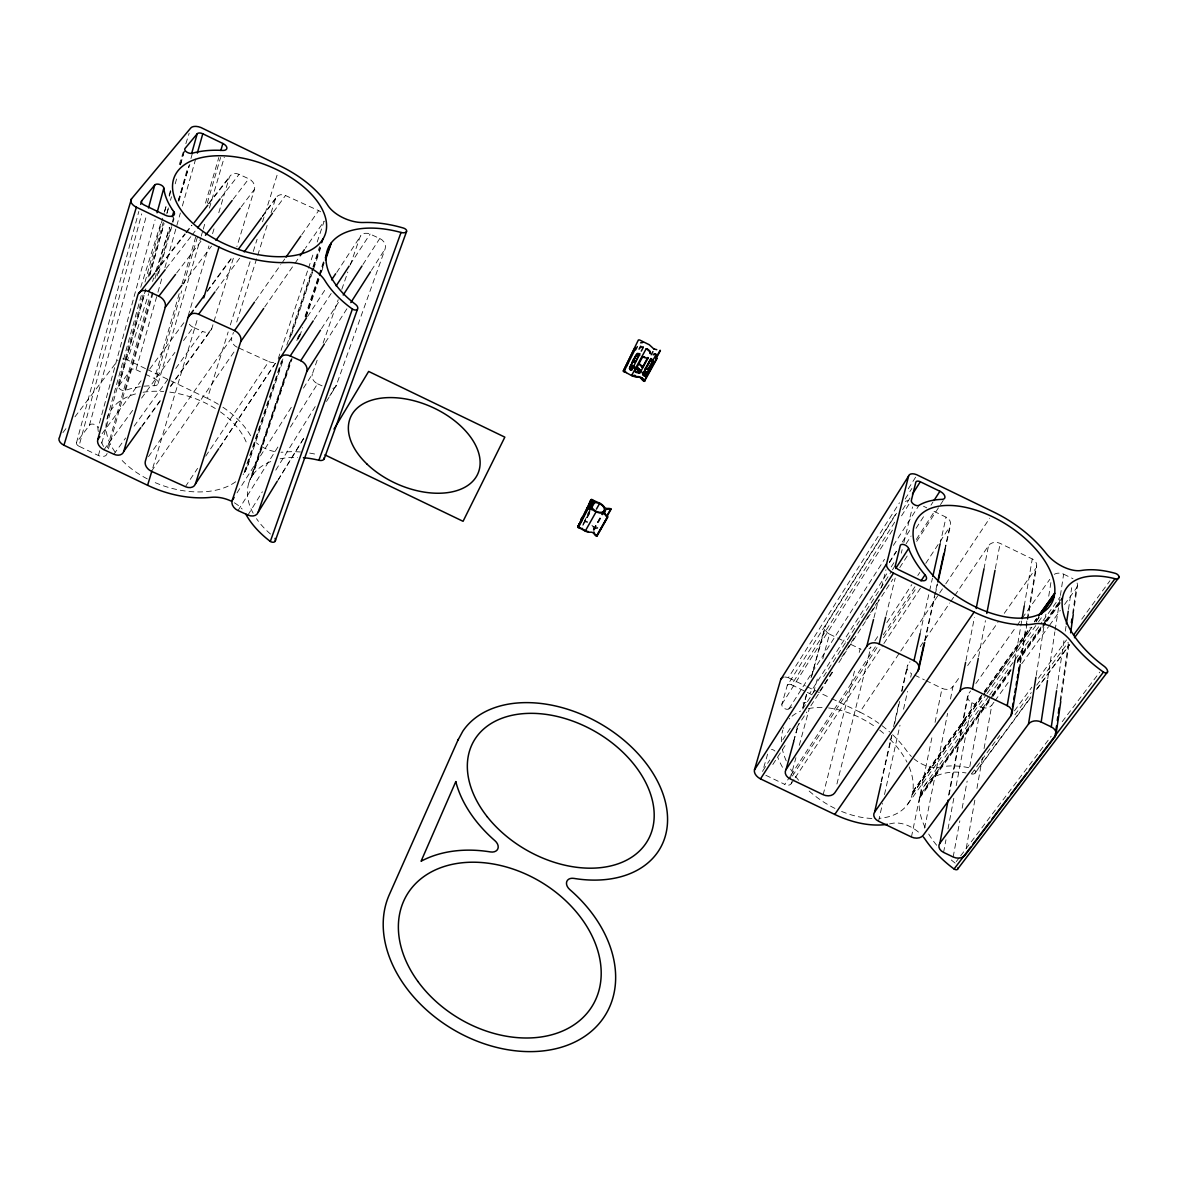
<?xml version="1.0" encoding="UTF-8"?>
<svg xmlns="http://www.w3.org/2000/svg" width="1178" height="1178" viewBox="0 0 1178 1178"><rect width="100%" height="100%" fill="white"/><g stroke="black" fill="none" stroke-linecap="round" stroke-linejoin="round"><path stroke-width="0.75" stroke-dasharray="5 3.75" d="M1060.171 700.571L1068.505 642.584M1072.672 613.591L1076.324 588.22A8.658 6.877 6.3 0 0 1077.104 583.007M1060.73 701.632L1069.05 643.674M1073.217 614.695L1077.369 585.702M1056.843 688.953L1064.264 638.343M1065.324 631.114L1066.105 625.695M1068.49 609.424L1071.671 587.734M1047.728 678.749L1054.855 631.864M1055.135 630.068L1063.631 574.157A8.658 6.877 6.5 0 0 1054.06 574.408M1036.213 675.436L1043.899 626.814M1044.179 625.003L1045.902 614.194M1048.744 596.186L1051.306 579.974M925.098 827.427A73.684 44.97 36.1 0 1 919.517 798.257L920.195 795.003L990.919 696.743M1020.03 661.815L1025.758 627.727M1026.053 625.945L1026.966 620.556M1027.26 618.759L1035.698 568.532A8.629 6.906 7.4 0 0 1032.252 558.961L1000.137 543.382A8.614 6.935 8.4 0 0 988.519 545.679L954.857 595.42M1020.472 662.831L1036.699 566M909.151 766.893A73.124 45.618 33.6 0 1 912.788 791.454L912.111 794.708A73.124 45.618 33.6 0 1 879.274 818.327M1014.95 660.387L1020.516 627.786M1020.825 625.974L1021.753 620.541M1024.212 606.052L1032.252 558.961M966.284 848.116L975.001 799.273M976.945 788.406L982.437 757.645M984.057 748.604L991.802 705.18L993.952 702.221M953.179 856.995L959.834 820.86M962.161 808.211L967.153 781.102M969.803 766.642L980.788 707.006A8.217 6.288 9.9 0 0 991.802 705.18M978.624 656.588L985.441 620.644M995.351 568.547L1000.137 543.382M943.578 852.401L945.978 839.767M948.01 828.959L953.812 798.301M956.197 785.667L971.879 702.721A8.202 6.302 10.1 0 1 968.463 693.93L970.569 690.956M948.57 795.238L967.565 696.227M949.144 794.708L968.463 693.93M965.96 660.534L974.427 617.463M983.939 569.003L988.519 545.679M924.612 828.149L947.613 713.367M950.484 699.025L953.002 686.479L960.32 676.025M911.448 836.998L932.461 734.91M935.052 722.379L942.047 688.35A8.187 6.317 10.9 0 0 953.002 686.479M924.671 640.611L937.187 583.743M944.623 549.979L949.718 526.875A8.585 6.98 10.2 0 0 946.067 517.186L933.182 510.943M925.069 640.685L934.846 596.259M935.229 594.492L937.585 583.832M945.006 550.067L950.484 525.197M878.552 821.228L882.528 803.44M884.501 794.561L899.992 725.206M903.57 709.2L907.546 691.412M910.712 677.188L911.507 673.625A8.172 6.332 11.8 0 1 907.943 664.76L909.99 661.741M920.003 633.808L929.221 592.549M929.619 590.752L932.431 578.192M940.059 544.103L946.067 517.186M881.129 781.647L891.584 735.499M893.587 726.62L898.814 703.546M901.626 691.133L907.251 666.277M881.453 781.883L891.893 735.735M894.706 723.321L899.918 700.247M901.936 691.383L907.943 664.76M886.077 615.461L895.192 578.089M901.273 553.174L902.142 549.625M903.865 542.498L912.552 506.923M836.925 784.003L870.91 646.913A8.158 6.376 13.3 0 1 868.996 648.725M873.958 617.714L878.405 599.941M881.512 587.498L885.959 569.725M823.172 794.694L855.169 668.427M859.218 652.421L860.117 648.872L847.232 642.658M76.496 442.751L138.813 211.466M107.08 453.442A6.435 4.064 18.2 0 1 98.378 455.518L78.97 446.226L141.728 213.851M78.97 446.226A4.344 2.739 17.8 0 1 76.806 442.103L89.484 425.17L146.587 215.044M790.173 778.879L795.93 757.69M799.288 745.335L809.36 708.258M813.674 692.369L817.988 676.481M822.789 658.826L829.503 634.117A8.143 6.391 14.3 0 1 825.749 625.135L896.517 513.284M98.304 431.619A82.637 51.714 19.7 0 1 97.921 428.718L155.098 219.844M793.589 741.198L797.948 725.339M802.792 707.728L806.68 693.636M811.038 677.777L825.086 626.681M793.781 741.389L798.625 723.778M802.984 707.934L807.342 692.075M811.701 676.216L825.749 625.135M107.183 418.337L142.067 292.674M145.012 282.057L164.169 213.027M164.67 211.26L166.628 204.177M169.087 195.327L171.06 188.244M98.378 455.518L99.85 450.217M101.809 443.149L143.598 292.939M148.016 277.036L163.256 222.244M118.669 386.34L146.308 287.123M149.753 274.724L164.066 223.334M167.026 212.703L168.513 207.402M170.486 200.304L171.473 196.77M180.352 164.876L184.799 148.929M140.3 386.693A82.578 51.685 19.7 0 0 126.635 389.977L125.693 390.33A4.403 2.695 18.7 0 1 120.377 389.432A4.403 2.695 18.7 0 1 118.949 385.795L145.586 290.127M149.532 275.961L163.845 224.586M166.805 213.954L168.778 206.872M175.198 183.842L177.171 176.759M180.632 164.36L184.578 150.18M107.434 447.817L149.989 296.193M154.936 278.553L169.293 227.428M108.45 448.803L152.58 291.864M157.042 275.991L171.914 223.098M172.415 221.906L174.403 214.278M178.364 200.746L187.788 167.247M125.693 390.33L153.081 293.013M158.559 273.561L172.503 224.011M173.004 222.244L174.005 218.696M178.982 201.011L188.951 165.612M190.939 158.544L192.426 153.228M118.949 385.795L130.773 369.98A4.152 2.518 18.9 0 1 136.015 369.671L157.44 293.97M157.94 292.218L162.431 276.374M164.92 267.568L180.367 212.997M182.369 205.959L195.828 158.426M767.585 754.126L762.814 770.81L769.794 759.987M789.54 708.42L788.862 708.891A4.3 2.68 32.1 0 1 784.136 708.258A4.3 2.68 32.1 0 1 781.868 704.238L787.228 685.537L897.165 511.738M143.981 386.222A82.578 51.685 19.7 0 1 151.594 385.751L154.097 385.751A6.126 3.74 19.2 0 0 158.176 383.071A6.126 3.74 19.2 0 0 154.524 378.58L180.028 290.863M182.06 283.839L196.343 234.731M205.517 203.146L218.784 157.543M154.097 385.751L181.721 290.922M183.768 283.898L197.58 236.483M207.299 203.117L220.595 157.454M158.132 383.439L200.702 237.882M201.217 236.13L202.749 230.873M203.264 229.106L205.311 222.097M209.419 208.064L224.291 157.204M188.185 315.807L208.948 245.922M212.57 233.686L214.131 228.444M218.799 212.717L229.18 177.775A8.761 7.068 40.6 0 1 239.09 174.344L248.779 178.776A8.761 7.083 40.3 0 1 254.477 189.319L236.866 246.732M152.845 467.784L197.992 317.162M170.427 386.251L211.79 328.529L213.395 323.302M213.925 321.565L234.201 255.435M218.342 404.319A82.593 51.685 19.7 0 0 207.446 398.4L228.164 331.946M230.343 324.951L250.531 260.264M253.255 251.518L257.084 239.281M262.532 221.803L277.802 172.842M140.712 287.255L161.077 222.48M164.39 211.966L166.584 204.972M169.337 196.211L171.001 190.969M179.262 164.699L183.105 152.448M185.859 143.687L189.172 133.188M148.516 456.652L231.801 337.63L233.435 332.417M236.719 322.021L267.288 224.895M271.102 212.762L275.475 198.891A8.717 7.097 39.1 0 1 285.488 195.504L318.649 210.626A8.688 7.112 38 0 1 320.593 211.79M145.512 368.626L127.592 359.997L148.708 293.646M152.595 281.424L153.7 277.934M155.923 270.94L169.809 227.295M178.143 201.099L189.805 164.434M278.229 358.73L307.885 269.88M308.474 268.128L313.701 252.445M317.191 241.991L324.171 221.096L305.397 248.205M244.199 472.142L281.616 360.718M286.828 345.11L312.347 268.79M312.921 267.053L319.577 246.644M245.127 471.553L283.088 358.436M289.464 339.382L313.245 268.304M313.554 266.994L320.195 247.513M247.674 465.943L283.309 359.526M291.481 335.097L320.681 247.881M248.897 482.744L290.436 359.629M296.856 340.56L298.623 335.362M305.058 316.278L323.773 260.794M253.167 513.225A73.419 46.605 22.5 0 1 251.194 477.517L290.937 359.732M297.96 338.955L300.302 332.019M305.558 316.44L323.685 262.738M251.812 476.457L291.57 358.701M298.446 338.984L300.92 331.003M305.603 317.147L324.171 262.812M251.194 477.517L252.946 474.734L292.115 358.775M299.727 336.275L302.643 327.617M306.147 317.235L320.769 273.959M321.358 272.236L323.7 265.315M303.482 388.092L312.288 374.221L317.707 358.627M323.125 343.048L338.189 299.742M341.811 289.346L347.834 272.015M350.249 265.094L359.894 237.382A8.658 7.142 36.1 0 1 370.083 234.083L379.772 238.501A8.644 7.142 35.7 0 1 385.132 248.882L336.363 385.177L329.678 396.029M593.27 529.879L602.591 513.343M594.036 530.085L594.08 529.997A6.921 4.197 27.6 0 1 597.791 528.23M587.262 514.668L589.751 510.221M584.303 521.206L590.134 510.81M583.11 523.886L590.605 510.516M582.874 524.961L590.369 511.591M582.948 525.314L592.107 508.97M593.182 530.056L602.488 513.579M593.962 530.262L604.093 512.312M278.155 479.77L304.881 436.346M277.802 480.565L303.571 438.687M326.468 401.462L336.01 385.957M244.553 472.511L245.392 471.112A74.199 46.428 19.7 0 0 249.176 456.313M247.94 515.051L262.355 491.8M275.799 470.11L315.203 406.572M238.03 510.56L278.759 445.623M290.392 427.084L317.545 383.792A8.231 6.508 33.3 0 1 312.288 374.221M784.636 677.055A8.084 4.977 31.8 0 1 788.347 677.748L899.462 502.785M908.267 488.826L916.101 476.427M905.131 499.016L911.89 488.458M237.043 492.846L291.761 406.572M787.228 685.537A4.049 2.503 31.9 0 1 791.542 684.816L895.736 520.514M902.613 509.662L910.476 497.263M781.868 704.238L892.718 529.732M901.553 515.831L909.401 503.477M325.364 342.489L347.908 307.193M371.423 270.366L385.132 248.882M788.862 708.891L884.501 559.3M893.366 545.429L919.002 505.333M889.375 562.112L896.311 551.304M902.26 542.042L911.183 528.142M889.346 562.672L896.532 551.319M791.542 684.816L809.669 693.533L887.225 573.097M891.201 566.927L894.176 562.289M906.118 543.765L911.08 536.049M916.057 528.318L924.008 515.979M930.973 505.171L932.961 502.078M782.752 739.887L791.734 725.987M802.704 708.979L815.662 688.894M823.643 676.525L841.593 648.71M842.594 647.164L891.451 571.418M892.453 569.872L895.442 565.234M321.476 328.633L339.264 301.126M362.971 264.476L379.772 238.501M916.263 539.509L935.244 510.162M819.8 691.044L832.802 670.974M841.784 657.088L854.772 637.033M865.771 620.055L876.756 603.077M899.742 567.59L907.723 555.236M916.72 541.35L943.696 499.678M772.842 764.493L786.845 742.862M796.843 727.415L806.856 711.968M810.862 705.784L832.861 671.799M838.869 662.537L892.895 579.12M314.202 319.385L331.165 293.499M350.131 264.549L370.083 234.083M874.901 640.832L878.891 634.751M886.872 622.602L911.816 584.612M917.795 575.497L919.797 572.464M925.775 563.349L949.718 526.875M765.833 775.301L784.813 784.401L789.834 776.758M790.836 775.242L876.285 645.456M883.309 634.78L916.484 584.391M792.396 776.022L877.448 647.016M883.515 637.799L916.926 587.115M219.668 447.257L275.196 363.31M219.874 447.257L275.416 363.295M307.576 316.558L326.571 287.476M336.746 272.398L360.762 235.733M791.204 783.782L794.222 779.218M795.224 777.686L882.882 645.073M883.883 643.541L922.168 585.613M185.388 486.676L197.58 468.373M205.708 456.166L268.731 361.587A8.261 6.479 34.8 0 0 275.431 361.837M831.801 698.613L859.866 712.101L899.742 652.568M900.772 651.036L938.601 594.551M939.632 593.02L944.741 585.392M945.757 583.861L989.726 518.217M920.195 646.678L949.762 602.959M950.779 601.443L953.841 596.922M264.711 306.957L293.926 264.785M294.971 263.268L299.138 257.246M151.447 471.288L235.158 350.308M255.567 300.611L280.791 264.623M281.851 263.121L285.002 258.615M301.818 234.628L318.649 210.626M967.653 665.57L998.002 622.279M1004.289 613.326L1035.698 568.532M975.855 683.505L1015.981 626.961M1017.041 625.474L1021.252 619.525M1022.313 618.038L1049.775 579.355M912.788 791.454L983.218 693.032M984.278 691.545L1030.161 627.418M1034.431 621.454L1036.566 618.465M912.7 791.969L983.144 693.548M984.204 692.06L1030.102 627.933M1034.372 621.969L1036.507 618.98M141.802 426.215L161.946 398.09M142.096 426.289L162.255 398.164M170.736 386.31L211.039 330.046M912.243 794.193L1031.869 627.138M1036.154 621.174L1039.349 616.698M912.111 794.708L984.764 693.268M985.824 691.78L1031.766 627.624M1036.051 621.66L1039.246 617.184M907.723 804.162L985.957 695.094M987.017 693.606L1037.391 623.383M1038.451 621.896L1042.751 615.917M113.883 454.252L125.619 437.98M134.145 426.141L168.292 378.786M175.758 368.434L202.425 331.445A8.305 6.464 36.8 0 0 211.79 328.529M924.48 785.652L988.578 696.463M989.653 694.976L1014.229 660.784M1015.289 659.312L1042 622.146M1043.075 620.659L1060.171 596.878M991.994 695.256L1011.269 668.456M1017.704 659.518L1044.488 622.308M1045.563 620.821L1062.718 596.996M919.9 796.21L991.729 696.448M992.804 694.961L1012.108 668.162M1017.468 660.711L1044.268 623.486M1045.342 621.999L1062.497 598.174M919.738 797.02L991.596 697.243M992.671 695.756L1011.976 668.957M1017.336 661.521L1045.21 622.794M1046.285 621.307L1062.379 598.969M919.517 798.257L991.405 698.48M992.48 696.993L1009.649 673.168M1017.159 662.743L1046.138 622.529M1047.213 621.042L1062.232 600.191M995.012 700.733L1008.928 681.488M1021.768 663.729L1048.508 626.711M1049.583 625.238L1060.274 610.425M1064.559 604.505L1076.324 588.22M103.958 449.746L134.071 408.427M141.596 398.09L174.948 352.355M183.547 340.545L193.221 327.263L202.425 331.445M215.986 290.51L239.885 257.849M273.546 211.834L285.488 195.504M1014.464 710.849L1031.825 687.201M1038.333 678.322L1066.546 639.89M1081.728 619.186L1109.941 580.754M971.438 773.946L999.71 735.499M1014.935 714.781L1031.251 692.605M1036.684 685.198L1068.225 642.304M207.195 290.995L233.111 255.817M262.267 216.266L276.3 197.212M102.088 433.71L141.08 380.774M149.753 369.008L184.416 321.962M207.431 291.246L233.347 256.053M262.517 216.472L275.475 198.891M971.85 774.034A5.743 3.446 35.1 0 0 975.472 772.179L1030.956 696.831M1036.404 689.439L1069.05 645.117M975.075 773.107L1030.588 697.744M1037.111 688.88L1069.771 644.543M182.885 283.986L211.525 246.114M241.269 206.798L254.477 189.319M956.256 861.633L959.569 857.26M960.674 855.802L1051.188 736.25M1062.232 721.672L1099.766 672.108M62.905 432.65L66.189 428.336M74.936 416.835L116.489 362.22M176.626 273.002L201.055 241.107M233.244 199.067L248.779 178.776M166.289 268.289L190.924 236.498M192.043 235.055L196.535 229.268M221.169 197.477L239.09 174.344M155.584 271.426L184.887 233.862M186.021 232.419L191.661 225.204M208.565 203.529L229.975 176.096M155.908 271.706L185.211 234.142M186.345 232.699L191.985 225.469M208.889 203.794L229.18 177.775M127.592 359.997L127.047 359.761A8.275 5.021 18.8 0 0 121.938 358.907M238.913 348.04L268.731 361.587M317.545 383.792L322.139 385.883M147.147 369.406L207.446 398.4M788.877 677.968L805.384 685.905M807.033 686.7L830.151 697.818M136.015 369.671L143.731 373.382M145.277 374.133L154.524 378.58M829.503 634.117L835.938 637.224M837.558 637.99L845.613 641.877M914.732 675.185L924.377 679.824M925.982 680.604L942.047 688.35M971.879 702.721L980.788 707.006M584.73 520.47L587.513 521.81M923.523 506.26L926.733 507.821M1063.631 574.157L1072.996 578.707M336.363 385.177A8.217 6.508 32.9 0 1 332.623 388.549M193.221 327.263A8.305 6.45 37.1 0 1 188.524 323.022M243.625 473.88A74.199 46.428 19.7 0 1 243.124 474.557M235.688 481.758A74.199 46.428 19.7 0 1 151.991 481.198M147.279 478.886A74.199 46.428 19.7 0 1 119.92 458.109M115.105 452.072A74.199 46.428 19.7 0 1 136.751 393.585M143.039 392.274A74.199 46.428 19.7 0 1 163.742 391.494M169.794 392.127A74.199 46.428 19.7 0 1 216.443 409.222M220.448 411.932A74.199 46.428 19.7 0 1 247.351 445.24M270.498 534.046A73.419 46.605 22.5 0 1 256.495 518.659M252.946 474.734A73.419 46.605 22.5 0 1 274.15 460.348M280.069 458.816A73.419 46.605 22.5 0 1 297.578 457.344M234.363 502.8A26.844 17.317 20.7 0 1 242.153 509.029M300.464 451.984A81.768 51.906 22.5 0 0 284.045 452.087A25.607 15.785 21.5 0 1 280.997 452.219M309.681 453.088A81.768 51.906 22.5 0 1 317.662 454.679M274.518 451.542A25.607 15.785 21.5 0 1 256.436 442.854M222.907 407.235A82.593 51.685 19.7 0 1 250.811 436.14M117.579 360.777A8.275 5.021 18.8 0 1 118.05 360.277M103.531 446.477A82.637 51.714 19.7 0 1 100.778 440.513M89.484 425.17A4.521 2.827 18.1 0 1 94.314 424.389A4.521 2.827 18.1 0 1 97.877 427.82M237.249 347.289A8.275 6.479 35.8 0 1 231.801 337.63M861.089 649.269A8.158 6.376 13.3 0 1 860.117 648.872M905.352 501.416A8.555 7.009 11.3 0 1 908.429 500.591M871.882 818.46A73.124 45.618 33.6 0 1 840.768 811.082M834.952 808.417A73.124 45.618 33.6 0 1 809.168 791.042M798.64 780.248A73.124 45.618 33.6 0 1 790.335 768.689M786.227 760.841A73.124 45.618 33.6 0 1 782.383 749.223M781.426 741.816A73.124 45.618 33.6 0 1 782.869 729.992M783.399 728.446A73.124 45.618 33.6 0 1 783.694 727.695M789.172 718.978A73.124 45.618 33.6 0 1 789.716 718.403M792.072 716.209A73.124 45.618 33.6 0 1 800.672 711.056M808.417 708.641A73.124 45.618 33.6 0 1 823.245 707.522M828.576 707.963A73.124 45.618 33.6 0 1 875.74 727.179M879.73 730.154A73.124 45.618 33.6 0 1 886.342 735.735M889.876 739.107A73.124 45.618 33.6 0 1 906.957 762.107M955.152 863.091A73.684 44.97 36.1 0 1 949.1 858.099M936.657 845.244A73.684 44.97 36.1 0 1 927.749 832.434M920.195 795.003A73.684 44.97 36.1 0 1 966.034 772.93M889.552 823.923A81.4 50.787 33.6 0 0 891.658 823.466A26.711 16.845 35.5 0 1 918.457 832.08M789.525 708.42A81.4 50.787 33.6 0 1 791.955 707.006M803.028 702.927A81.4 50.787 33.6 0 1 806.105 702.309M859.866 712.101A81.4 50.787 33.6 0 1 878.832 723.336M882.175 725.795A81.4 50.787 33.6 0 1 889.611 731.921M892.615 734.689A81.4 50.787 33.6 0 1 907.237 751.593A25.46 15.402 34.3 0 0 911.404 756.512M968.772 767.717A82.062 50.094 36.1 0 0 939.779 767.217A25.46 15.402 34.3 0 1 913.907 758.779M974.721 770.132A3.195 1.929 35.1 0 1 975.472 772.179M782.486 767.29A81.444 50.816 33.6 0 1 777.833 757.439M791.572 781.794A6.288 4.035 33.1 0 1 784.813 784.401M809.669 693.533A6.008 3.696 32.3 0 1 811.701 694.843M771.487 749.37A4.403 2.798 32.5 0 1 774.903 751.019M762.74 771.561A4.241 2.724 32.7 0 1 762.74 771.178M584.553 521.898A6.921 4.197 27.3 0 1 587.513 522.414M591.93 525.255A6.921 4.197 27.3 0 1 593.373 529.644M597.864 527.685A7.672 4.668 27.6 0 0 596.51 527.729A2.459 1.487 27.4 0 1 593.329 526.198A7.701 4.683 27.3 0 0 591.945 524.549"/><path stroke-width="1.5" d="M652.568 361.219L652.73 362.235L652.627 360.439A7.701 4.226 29.1 0 1 651.92 359.408L651.405 358.819M656.779 358.083L643.954 381.333A8.482 4.727 27.1 0 1 641.2 378.609A2.724 1.517 27 0 0 637.681 376.901A8.511 4.741 26.9 0 1 631.57 375.561L623.28 371.07L638.358 340M645.485 368.169L645.986 368.685A8.526 4.727 29 0 1 647.252 368.714M590.296 501.813L590.62 500.738L589.795 502.623M591.165 499.59L577.75 527.037L585.245 531.116A7.701 4.683 27.3 0 0 590.811 532.191A2.459 1.502 27.4 0 1 593.992 533.737A7.701 4.683 27.6 0 0 596.48 536.299L607.436 517.039A7.76 4.653 27.6 0 1 604.918 514.462A2.474 1.487 27.5 0 0 601.708 512.916A7.76 4.653 27.3 0 1 596.112 511.812L587.866 507.306L591.356 499.428L599.749 503.212A7.76 4.653 27.3 0 1 604.211 506.938A2.474 1.487 27.4 0 0 607.421 508.469A7.76 4.653 27.6 0 1 610.837 508.778L606.464 516.641M642.511 357.125L635.075 370.717L635.575 371.703A7.598 4.211 28.8 0 0 639.256 372.351L640.611 371.585L639.536 372.852M1054.207 596.304A79.412 43.571 32.6 0 1 941.855 584.317A79.412 43.571 32.6 0 1 954.077 505.656A79.412 43.571 32.6 0 1 1054.708 593.123L1054.207 596.304L1041.381 614.209M948.113 800.112L939.838 843.301A8.835 6.435 11.6 0 0 943.578 852.401L953.179 856.995A8.85 6.42 11.4 0 0 964.988 855.361L1054.943 736.81L1055.473 733.187M1055.989 729.565L1056.519 725.942M1057.299 720.509L1057.815 716.887M1058.345 713.264L1059.125 707.816M1071.376 622.647L1071.892 619.024M1056.048 734.247L1060.73 701.632M1070.611 632.807L1073.217 614.695M1054.943 736.81A9.365 7.083 8.4 0 0 1051.291 726.914L1056.578 690.764M1066.37 623.884L1068.225 611.235M939.838 843.301L1028.512 724.072A9.35 7.083 8.6 0 1 1041.161 722.026L1047.463 680.56M1028.512 724.072L1035.918 677.247M881.056 783.65L874.636 812.04A8.806 6.479 13.1 0 0 878.552 821.228L911.448 836.998A8.82 6.45 12.3 0 0 923.169 835.32L1011.004 715.635L1011.902 710.26M1012.506 706.667L1013.109 703.075M1013.713 699.496L1014.317 695.904M1014.921 692.311L1015.524 688.732M1016.113 685.14L1016.717 681.547M1017.321 677.968L1017.925 674.376M1018.528 670.783L1019.132 667.204M1012.064 713.043L1020.177 664.628M1011.004 715.635A9.321 7.112 9.4 0 0 1007.219 705.666L1014.95 660.387M1022.062 618.73L1024.212 606.052M874.636 812.04L959.982 691.044A9.306 7.142 10.3 0 1 972.468 688.924L978.27 658.384M986.811 613.458L995.012 570.343M959.982 691.044L965.607 662.331M976.179 608.496L983.939 569.003M793.781 741.389L786.035 769.573A8.761 6.538 15.4 0 0 790.173 778.879L823.172 794.694A8.776 6.508 14.5 0 0 834.716 792.912L918.015 670.827L923.891 644.16M938.365 578.413L943.843 553.527M918.811 669.104L924.686 642.452M937.968 582.05L945.006 550.067M626.784 365.74L627.609 363.487M918.015 670.827A9.277 7.186 11.9 0 0 913.981 660.725L920.003 633.808M932.829 576.395L940.059 544.103M655.439 353.886L655.748 355.167L648.283 368.714L647.031 369.274A7.466 4.138 29 0 0 645.838 369.332L645.544 367.992M786.035 769.573L866.846 646.162A9.247 7.215 13 0 1 879.127 643.924L885.635 617.228M642.437 357.405L643.438 357.243A8.511 4.683 28.8 0 0 647.164 358.068L647.767 358.716L647.871 357.523M632.66 361.248L633.116 361.911A7.362 4.079 28.8 0 1 634.324 362.117L635.472 361.764L639.919 353.503M887.402 824.305A81.4 50.787 33.6 0 1 834.76 814.44L760.502 778.879A8.482 5.463 32.7 0 1 754.48 769.867L886.578 563.894L908.591 476.045A8.761 4.741 31.1 0 1 916.499 474.631L993.82 512.106A88.394 48.519 32.6 0 1 1046.152 553.439A27.595 14.637 33.2 0 0 1081.345 570.476A89.13 47.812 34.7 0 1 1114.344 573.082L1115.36 573.362A3.475 1.826 33.9 0 1 1119.085 577.161L1074.483 637.725M866.846 646.162L873.502 619.495M140.712 204.368L141.669 200.82L154.745 185.034A4.918 2.709 19.5 0 1 159.899 184.548A4.918 2.709 19.5 0 1 163.83 188.112L163.919 188.981M148.516 207.991L154.745 185.034M631.997 369.73L631.231 369.156A7.362 4.079 28.8 0 1 630.407 368.346C629.111 365.062 629.096 371.85 631.997 369.73L639.448 354.342L639.713 355.491M633.308 359.761L635.531 361.69M635.03 370.805L635.34 372.145A8.467 4.697 28.8 0 0 638.991 372.94L639.124 372.94A1.502 1.045 -40 0 0 639.521 372.866M157.042 212.791L163.83 188.112M140.742 427.702L123.764 451.38A8.953 6.612 35.2 0 1 113.883 454.252L103.958 449.746A8.953 6.612 35.5 0 1 97.745 439.585L137.87 294.839A9.483 7.304 38.4 0 1 148.369 291.408L165.17 269.733M172.253 216.84L173.74 211.554L172.386 209.655M191.749 153.155L197.212 133.762A4.506 2.4 20.2 0 1 202.793 133.777L222.863 143.495A6.656 3.563 20.5 0 1 226.898 148.075A6.656 3.563 20.5 0 1 222.642 150.431L219.962 150.298A89.852 49.432 20.9 0 0 193.413 152.934L192.426 153.228A4.786 2.577 20 0 1 186.713 152.05A4.786 2.577 20 0 1 185.064 148.413L197.212 133.762M197.315 153.14L202.793 133.777M123.764 451.38L165.259 307.296L181.78 285.444M220.816 150.519L222.863 143.495M754.48 769.867L780.705 679.573L908.591 476.045M193.398 310.3L187.994 317.633L145.35 461.172A8.923 6.626 34.3 0 0 151.447 471.288L185.388 486.676A8.894 6.641 33.4 0 0 195.43 483.893L218.652 448.789M151.8 471.274L147.589 485.292L63.936 445.225A8.702 5.492 17.6 0 1 59.636 436.964L131.494 198.876L190.821 127.931A8.982 4.786 20.2 0 1 200.878 127.504L279.981 165.848A89.852 49.432 20.9 0 1 327.587 205.06A27.786 15.049 22.3 0 0 363.604 222.509A88.895 49.653 23.2 0 1 402.331 227.737L403.465 228.061A3.475 1.885 23.1 0 1 406.543 231.565L324.127 459.037A5.743 3.563 22.4 0 1 318.899 460.274A73.419 46.605 22.5 0 0 303.409 457.682M203.75 297.916L218.99 247.1L136.383 207.21A9.483 5.286 19.2 0 1 131.494 198.876M63.936 445.225L136.383 207.21M195.43 483.893L240.724 341.605L263.681 308.474M277.213 481.316L258.129 512.327A8.864 6.656 31.8 0 1 247.94 515.051L238.03 510.56A8.864 6.656 32 0 1 232.154 500.547L279.407 359.202L306.457 317.927M321.682 242.727L322.846 239.252M325.437 257.54L331.298 242.815A79.824 44.573 23.2 0 1 401.035 232.464A6.229 3.387 23.1 0 0 406.543 231.565M325.481 258.276L330.591 243.772M325.452 260.117L331.298 242.815M258.129 512.327L306.736 371.63L324.377 344.02M329.531 245.422A79.824 44.573 23.2 0 0 355.417 304.292A6.567 3.755 22.5 0 1 357.479 309.225L275.092 541.35A3.372 2.179 21.7 0 1 270.336 541.438L352.384 309.063A88.895 49.653 23.2 0 1 324.951 280.644A29.244 16.625 21.7 0 0 287.506 262.517A89.852 49.432 20.9 0 1 218.99 247.1M318.899 460.274L401.035 232.464M587.277 508.189L588.028 507.114M589.515 502.918L590.119 502.181M581.682 518.644L581.004 519.91L582.3 517.216M582.02 517.922L582.359 517.098M580.99 519.601L581.711 518.364M578.472 525.786L579.502 523.592L578.56 525.594M590.561 500.915L590.178 501.754M647.355 374.501L648.15 372.763L647.355 374.501A5.89 3.284 27.1 0 0 643.806 374.604M592.858 500.414L591.798 502.152L592.534 502.55A7.76 4.653 27.3 0 1 594.61 502.064L592.902 500.429L591.282 503.418M652.553 361.204L652.627 360.439M645.264 379.522L644.41 381.392L645.235 379.507M655.748 355.167L655.837 354.018M643.159 373.529L651.11 358.863L643.159 373.529L643.453 374.943A8.526 4.727 29 0 0 644.189 375.856L644.469 376.091M579.296 525.447L578.619 527.302L581.255 528.333M581.711 519.807L581.358 521.898M644.189 375.87L644.44 375.311A7.466 4.138 29 0 1 643.718 374.265L643.438 374.913M647.031 369.274L648.283 368.714M652.391 360.998A8.29 4.55 29.1 0 1 651.625 360.041L651.905 359.378M653.186 354.828L654.276 353.842M644.572 376.135L645.426 375.384L644.484 375.355M650.344 351.824L650.02 353.474L650.079 351.324M641.907 367.05L641.936 366.181A8.467 4.697 28.8 0 0 639.05 363.619L638.785 363.384M642.098 367.183L642.466 366.549M641.716 366.814L641.671 366.77A7.598 4.211 28.8 0 0 638.859 364.149L639.05 363.619M646.074 348.938L647.178 348.762L646.074 348.938L631.57 375.561M643.482 357.258L643.674 356.801A7.628 4.182 28.8 0 0 644.955 357.199M610.675 509.249A6.965 4.182 27.6 0 0 604.977 510.737L604.888 510.928A6.965 4.182 27.6 0 0 607.627 516.568M643.262 346.995L642.82 347.422M629.906 369.494L630.407 368.346M633.234 361.926L633.735 360.807M630.878 369.98L631.231 369.156M634.368 362.117L634.692 361.293M639.094 355.138L638.034 354.578L638.535 353.444M624.178 371.173L625.091 369.17M629.45 368.537L637.563 353.326L636.9 354.828L638.034 354.578M586.953 508.896L587.793 507.35M587.925 507.07L587.572 508.116M589.501 503.256L590.149 501.887M643.6 372.528L643.644 374.133M648.077 358.009L640.317 372.292M645.088 369.067L650.919 358.451M579.09 524.681L578.501 525.565M587.395 508.484L587.056 509.146M623.295 371.011L634.942 347.76M623.839 371.821L635.487 348.555M587.748 507.512L577.78 526.978M590.311 501.534L590.723 500.797M585.304 512.577L592.019 499.487M578.295 527.759L588.396 508.086M635.59 349.851L637.342 346.626M631.968 362.368L636.297 354.431M639.05 349.189L640.699 346.17M630.009 366.726L636.061 355.623M641.288 351.118L643.217 347.466M642.584 367.05L647.547 357.994M651.198 354.769L652.936 351.604M645.205 375.9L652.921 361.808M653.805 361.764L647.694 372.808A7.642 4.256 27.1 0 0 642.614 373.043M655.557 358.598L660.107 350.249M650.683 368.213L654.217 361.808M655.984 358.613L660.416 350.602M644.602 381.024L657.029 358.568M581.623 520.028L584.111 515.566M589.088 506.658L592.505 500.503M591.65 503.595L593.3 500.621M589.191 509.338C593.697 498.589 586.055 513.593 591.901 508.44A7.76 4.653 27.3 0 1 590.87 506.452L590.87 506.452M592.343 506.511L594.831 502.049M596.421 509.132L599.749 503.212M585.245 531.116L596.112 511.812M602.591 513.343L604.255 510.383A6.965 4.182 27.3 0 0 596.127 502.638A6.965 4.182 27.3 0 0 593.329 509.294A6.965 4.182 27.3 0 0 604.152 510.648L602.473 513.623M603.298 513.696L604.977 510.737M606.92 516.524L611.132 509.117M606.788 518.055L596.686 535.828A6.921 4.197 27.6 0 1 596.142 535.386M596.893 536.284L607.848 517.024M334.007 429.116L368.64 371.438L504.832 437.141L463.072 521.309L324.892 454.87M232.154 500.547L234.113 497.469M912.449 494.156L920.312 481.758L939.911 491.27A6.508 3.519 31.4 0 1 944.815 496.232A6.508 3.519 31.4 0 1 942.238 499.354L940.044 499.443A88.394 48.519 32.6 0 0 919.679 504.906L919.002 505.333A4.668 2.547 31.3 0 1 913.995 504.464A4.668 2.547 31.3 0 1 911.36 500.4L915.821 482.244A4.388 2.385 31.1 0 1 920.312 481.758M350.838 302.584L370.437 271.897M640.052 347.657L641.333 347.054A7.407 4.064 28.8 0 1 642.437 347.23L642.805 347.407M933.948 500.532L939.911 491.27M306.736 371.63A9.35 7.377 34 0 0 300.729 360.704L320.49 330.164M343.21 295.015L361.985 265.992M895.707 568.473L908.636 548.462A4.786 2.68 31.6 0 0 904.203 544.678A4.786 2.68 31.6 0 0 900.228 545.708L895.442 565.234A4.609 2.606 31.8 0 0 898.902 569.857L919.503 579.812A6.847 3.858 32.1 0 0 925.79 580.003A6.847 3.858 32.1 0 0 925.024 574.835L923.257 572.729A88.453 48.534 32.6 0 1 909.004 549.478L908.636 548.462M760.502 778.879L893.498 573.141A9.233 5.242 31.7 0 1 886.578 563.894M279.407 359.202A9.365 7.362 34.3 0 1 290.244 355.947L313.201 320.917M336.157 285.871L349.13 266.081M920.975 580.975L925.024 574.835M331.607 279.863L335.627 273.782M650.639 359.938L651.581 359.982M834.76 814.454L974.132 612.074A88.394 48.519 32.6 0 0 1034.652 623.839A29.067 16.139 34.2 0 1 1071.214 641.539A89.13 47.812 34.7 0 0 1103.462 672.093A3.681 2.017 34.9 0 0 1107.6 671.843A6.567 3.622 34.9 0 0 1104.169 666.277A80.03 42.923 34.7 0 1 1062.232 600.191L1062.718 596.996A80.03 42.923 34.7 0 1 1114.992 578.707A6.229 3.284 33.8 0 0 1119.085 577.161M300.184 255.744L304.351 249.707M240.724 341.605A9.409 7.348 36 0 0 234.54 330.606L254.507 302.113M286.048 257.113L300.773 236.13M1038.701 615.49L1054.708 593.123M1038.643 615.991L1054.649 593.624M1041.485 613.709L1054.31 595.818M187.994 317.633A9.439 7.318 37 0 1 198.611 314.276L214.911 291.997M244.229 251.915L272.457 213.321M1073.659 634.913L1114.992 578.707M97.745 439.585L99.909 436.64M195.548 307.37L204.192 295.634M238.751 248.735L261.428 217.945M215.927 240.297L240.165 208.256M923.361 836.984A26.711 16.845 35.5 0 1 925.363 839.649A82.062 50.094 36.1 0 0 954.077 868.996L970.672 847.115M972.895 844.199L989.491 822.318M991.699 819.402L1008.294 797.521M1010.518 794.605L1027.113 772.724M1029.322 769.808L1103.462 672.093M954.077 868.996A3.372 2.106 36.4 0 0 958.053 868.539L1107.6 671.843M165.259 307.296A9.468 7.304 38.1 0 0 158.868 296.193L175.522 274.445M205.487 235.305L232.14 200.51M197.654 227.825L220.05 198.92M138.989 293.396L154.774 273.163M194.237 222.583L207.755 205.237M642.717 342.562L640.611 342.813M642.628 356.963L643.674 356.801M653.923 354.519L653.996 354.504A7.701 4.226 29.1 0 1 655.159 354.431L655.204 354.431M656.779 349.689L653.775 348.879M647.65 373.838L647.679 373.853A5.89 3.284 27.1 0 0 642.967 375.178M148.369 291.408L158.868 296.193M198.611 314.276L234.54 330.606M290.244 355.947L300.729 360.704M893.498 573.141L974.118 612.104M879.127 643.924L913.981 660.725M972.468 688.924L1007.219 705.666M1041.161 722.026L1051.291 726.914M639.389 339.868L649.299 344.756L653.79 348.894M624.473 371.585L626.446 372.542M644.204 380.612L643.865 380.347A8.526 4.741 27.1 0 1 641.524 377.961A2.724 1.517 27 0 0 640.876 377.254L639.787 377.004A2.724 1.517 27 0 0 637.843 376.577A8.511 4.741 26.9 0 1 631.997 375.355M641.936 366.181L642.01 366.27A1.487 0.854 74.4 0 0 642.29 366.476M649.8 351.869L649.829 351.913A7.628 4.182 28.8 0 0 646.943 349.277M637.445 367.639A8.511 4.741 26.9 0 1 640.243 370.231M644.13 380.995A8.217 4.579 27.1 0 1 643.689 380.671M641.406 371.438A2.709 1.502 27 0 1 640.464 370.525M647.841 349.292A8.511 4.683 28.8 0 1 649.623 350.882M629.67 367.418A5.905 3.284 26.9 0 1 634.324 367.978M635.516 368.567A5.905 3.284 26.9 0 1 638.947 372.837M644.13 371.895A8.526 4.741 27.1 0 1 647.34 372.189A8.526 4.741 27.1 0 0 644.145 371.895A2.709 1.502 27 0 1 643.203 371.821M629.67 366.888A5.905 3.284 26.9 0 1 634.368 367.212M635.487 367.727A5.905 3.284 26.9 0 1 639.212 372.852M635.546 375.576A7.657 4.256 26.9 0 1 633.955 375.193M630.819 365.43A7.657 4.256 26.9 0 1 634.294 366.137M636.105 366.962A7.657 4.256 26.9 0 1 640.906 372.837M643.865 380.347A8.526 4.741 27.1 0 1 641.539 377.961M644.528 380.229A7.642 4.256 27.1 0 1 644.116 379.905M643.733 379.581A7.642 4.256 27.1 0 1 643.114 378.992M642.57 378.374A7.642 4.256 27.1 0 1 642.172 377.829M147.603 485.277A82.593 51.685 19.7 0 0 211.186 497.322A26.844 17.317 20.7 0 1 231.256 501.136M270.336 541.438A81.768 51.906 22.5 0 1 245.642 513.858M275.034 538.375A6.023 3.902 21.7 0 1 275.092 541.35M324.141 457.668A3.195 1.988 22.4 0 1 324.127 459.037M172.371 209.625A89.852 49.432 20.9 0 1 163.904 188.966M357.479 309.225A3.667 2.091 22.6 0 1 352.384 309.063M141.669 200.82A4.727 2.636 19.3 0 0 144.128 204.987L165.229 215.176A7.009 3.902 19.6 0 0 172.739 215.927A7.009 3.902 19.6 0 0 173.74 211.554M780.705 679.573A8.084 4.977 31.8 0 1 783.046 677.321M958.097 867.671A6.037 3.77 36.4 0 1 958.053 868.539M588.455 531.617A6.921 4.197 27.3 0 1 585.437 530.674M584.892 530.394A6.921 4.197 27.3 0 1 583.493 529.482M582.536 528.642A6.921 4.197 27.3 0 1 582.226 528.318M595.494 534.753A6.921 4.197 27.6 0 1 593.874 531.882M458.271 739.416L457.859 740.373L462.777 731.258A114.796 78.514 29.6 0 1 646.56 763.904A114.796 78.514 29.6 0 1 573.877 878.39A8.997 6.361 31.2 0 0 566.751 881.571A8.997 6.361 31.2 0 0 569.828 889.611A123.852 91.207 30.7 0 1 598.969 1023.756A123.852 91.207 30.7 0 1 450.585 1027.938A123.852 91.207 30.7 0 1 389.3 894.691L458.271 739.416M455.798 781.603L421.076 861.221A123.852 91.207 30.7 0 1 490.416 851.93A9.13 6.479 28.9 0 0 497.867 848.793A9.13 6.479 28.9 0 0 494.951 840.724A114.796 78.514 29.6 0 1 455.798 781.647L455.798 781.603M323.096 238.839L321.314 241.446A80.708 44.411 20.9 0 1 190.497 221.037A80.708 44.411 20.9 0 1 234.496 156.762A80.708 44.411 20.9 0 1 323.096 238.839M487.28 816.81A100.174 68.501 29.6 0 0 647.502 840.856A100.174 68.501 29.6 0 0 547.505 714.59A100.174 68.501 29.6 0 0 487.28 816.81M417.925 981.48A108.067 79.574 30.7 0 0 592.549 1005.541A108.067 79.574 30.7 0 0 488.87 863.312A108.067 79.574 30.7 0 0 417.925 981.48M367.094 464.176A69.62 42.187 24 0 0 477.679 474.116A69.62 42.187 24 0 0 397.958 397.928A69.62 42.187 24 0 0 367.094 464.176"/></g></svg>
